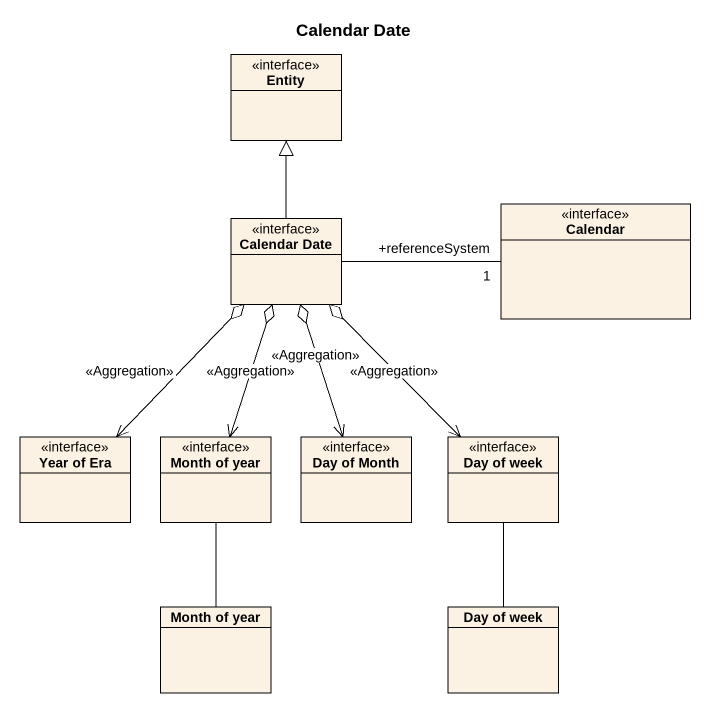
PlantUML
@startuml
title Calendar Date
hide circle
hide empty members
class "Entity" as Entity_ <<interface>>
class "Calendar Date" as Calendar_Date <<interface>>
class Calendar <<interface>>
class "Year of Era" as Year_of_Era <<interface>>
class "Month of year" as Month_of_year <<interface>>
class "Day of Month" as Day_of_Month <<interface>>
class "Day of week" as Day_of_week <<interface>>
class "Month of year" as Month_of_year_2
class "Day of week" as Day_of_week_2
Calendar_Date -up-|> Entity_
Calendar_Date -right- "+referenceSystem\n1" Calendar
Calendar_Date o--> Year_of_Era : <<Aggregation>>
Calendar_Date o--> Month_of_year : <<Aggregation>>
Calendar_Date o--> Day_of_Month : <<Aggregation>>
Calendar_Date o--> Day_of_week : <<Aggregation>>
Month_of_year -- Month_of_year_2
Day_of_week -- Day_of_week_2
@enduml
